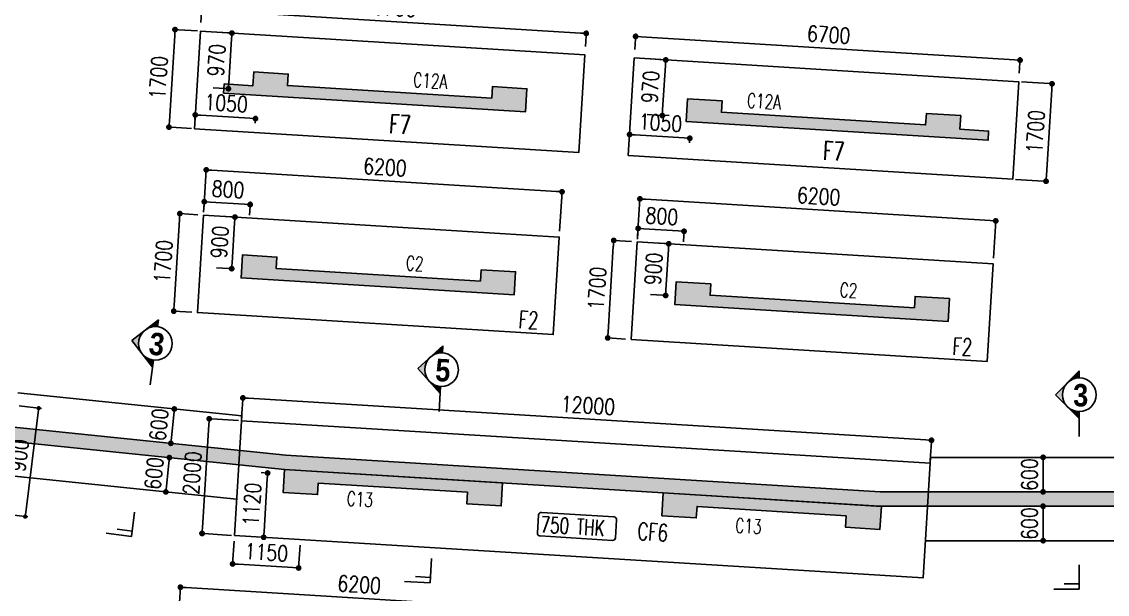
# Model space of a CAD drawing. Extents: x 473024 to 774629, y -1213442 to -1126596.
# Drawn here: x 492587 to 511467, y -1172315 to -1162354 of the extents above; entities that cross this region are included whole.
import ezdxf
from ezdxf.enums import TextEntityAlignment as Align

# ---------------------------------------------------------------- set-up
doc = ezdxf.new("R2010")
doc.units = 0
doc.header["$LTSCALE"] = 100
doc.header["$MEASUREMENT"] = 0
doc.header["$PDMODE"] = 2
doc.header["$PDSIZE"] = -10
doc.linetypes.add('CONTINU', pattern=[0])
doc.layers.get('0').update_dxf_attribs({"linetype": 'CONTINUOUS'})
doc.layers.get('Defpoints').update_dxf_attribs({"linetype": 'CONTINUOUS'})
for name, color, linetype in [('7', 7, 'CONTINUOUS'), ('A-WAL', 7, 'CONTINUOUS'), ('C-STRU-COL-HAT', 253, 'CONTINUOUS'), ('COLNO', 6, 'CONTINUOUS'), ('column', 10, 'CONTINUOUS'), ('DIM1', 7, 'CONTINUOUS'), ('Footing', 2, 'CONTINUOUS'), ('Footing Nos', 4, 'CONTINUOUS'), ('S-FOOTDIM', 9, 'CONTINUOUS'), ('sectecxt', 3, 'CONTINUOUS'), ('secton', 8, 'CONTINUOUS'), ('Text', 31, 'CONTINUOUS')]:
    doc.layers.add(name, color=color, linetype=linetype)
doc.styles.add('BOLD', font='bold.shx', dxfattribs={"width": 0.7})
doc.styles.add('ROMANS', font='romans.shx', dxfattribs={"width": 0.8})
doc.dimstyles.new('dim100', dxfattribs={"dimtxt": 275, "dimasz": 100, "dimexe": 50, "dimexo": 50, "dimgap": 100, "dimtad": 1, "dimdec": 0, "dimrnd": 5, "dimzin": 0, "dimdsep": 46, "dimtxsty": 'ROMANS', "dimblk": 'DOT', "dimcen": 0.09, "dimclrd": 9, "dimclre": 9, "dimclrt": 3, "dimadec": 0, "dimazin": 0, "dimtfac": 1, "dimtdec": 0, "dimtofl": 0, "dimtmove": 1, "dimatfit": 0, "dimldrblk": 'DOT', "dimfxl": 1, "dimtolj": 1, "dimtzin": 0, "dimarcsym": 0})

# ---------------------------------------------------------------- blocks, each defined once
blk = doc.blocks.new('_Dot')
at = {"color": 0, "linetype": 'ByBlock', "lineweight": -2}
blk.add_line((-0.5, 0), (-1, 0), dxfattribs=at)
at = {"color": 0, "linetype": 'ByBlock', "const_width": 0.5}
blk.add_lwpolyline([(-0.25, 0, 1), (0.25, 0, 1)], format="xyb", close=True, dxfattribs=at)
blk = doc.blocks.new('*D86')
at = {"layer": 'Defpoints', "color": 0, "transparency": 16777216}
for p in [(495348, -1172191), (495309, -1172825), (501498, -1173206)]:
    blk.add_point(p, dxfattribs=at)
at = {"layer": 'S-FOOTDIM', "color": 9, "lineweight": -2, "transparency": 16777216}
for p, q in [((495315, -1172725), (495348, -1172191)), ((501437, -1172565), (495448, -1172197)), ((501504, -1173106), (501537, -1172572))]:
    blk.add_line(p, q, dxfattribs=at)
at = {"layer": 'S-FOOTDIM', "color": 9, "lineweight": -2, "transparency": 16777216, "xscale": 99.99999999999999, "yscale": 99.99999999999999, "zscale": 99.99999999999999}
for p, rotation in [((495348, -1172191), 176.4771426919454), ((501537, -1172572), 356.4771426919454)]:
    blk.add_blockref('_Dot', p, dxfattribs=dict(at, rotation=rotation))
at = {"layer": 'S-FOOTDIM', "color": 3, "transparency": 16777216, "insert": (498457, -1172144), "char_height": 275, "attachment_point": 5, "rotation": 356.4771, "style": 'ROMANS'}
blk.add_mtext('\\A1;6200', dxfattribs=at)
blk = doc.blocks.new('*D93')
at = {"layer": 'Defpoints', "color": 0, "transparency": 16777216}
for p in [(495848, -1169261), (496408, -1169295), (496285, -1171292)]:
    blk.add_point(p, dxfattribs=at)
at = {"layer": 'S-FOOTDIM', "color": 9, "lineweight": -2, "transparency": 16777216}
for p, q in [((495731, -1171157), (495842, -1169361)), ((496358, -1169292), (495798, -1169258)), ((496235, -1171289), (495675, -1171254))]:
    blk.add_line(p, q, dxfattribs=at)
at = {"layer": 'S-FOOTDIM', "color": 9, "lineweight": -2, "transparency": 16777216, "xscale": 100, "yscale": 100, "zscale": 100}
for p, rotation in [((495848, -1169261), 86.4787900633991), ((495725, -1171257), 266.4787900633991)]:
    blk.add_blockref('_Dot', p, dxfattribs=dict(at, rotation=rotation))
at = {"layer": 'S-FOOTDIM', "color": 3, "transparency": 16777216, "insert": (495552, -1170202), "char_height": 275, "attachment_point": 5, "rotation": 86.4788, "style": 'ROMANS'}
blk.add_mtext('\\A1;2000', dxfattribs=at)
blk = doc.blocks.new('*D94')
at = {"layer": 'Defpoints', "color": 0, "transparency": 16777216}
for p in [(496433, -1168898), (496408, -1169295), (508385, -1170033)]:
    blk.add_point(p, dxfattribs=at)
at = {"layer": 'S-FOOTDIM', "color": 9, "lineweight": -2, "transparency": 16777216}
for p, q in [((496411, -1169246), (496436, -1168848)), ((508310, -1169629), (496532, -1168904)), ((508389, -1169983), (508413, -1169585))]:
    blk.add_line(p, q, dxfattribs=at)
at = {"layer": 'S-FOOTDIM', "color": 9, "lineweight": -2, "transparency": 16777216, "xscale": 100, "yscale": 100, "zscale": 100}
for p, rotation in [((496433, -1168898), 176.47878992648), ((508410, -1169635), 356.47878992648)]:
    blk.add_blockref('_Dot', p, dxfattribs=dict(at, rotation=rotation))
at = {"layer": 'S-FOOTDIM', "color": 3, "transparency": 16777216, "insert": (502436, -1169029), "char_height": 275, "attachment_point": 5, "rotation": 356.4788, "style": 'ROMANS'}
blk.add_mtext('\\A1;12000', dxfattribs=at)
blk = doc.blocks.new('A$C0C5E7853')
at = {"layer": 'secton', "linetype": 'CONTINU', "ltscale": 240}
for points in [[(281, 842, -0.198912), (562, 959), (562, 1123)], [(281, 842), (0, 562), (281, 281, -0.198912), (165, 562, -0.198912)], [(562, 165, -0.198912), (281, 281), (562, 0)]]:
    blk.add_hatch(color=8, dxfattribs=at).paths.add_polyline_path(points)
at = {"layer": 'secton', "color": 2}
blk.add_line((562, 959, 0), (562, 1549, 0), dxfattribs=at)
at = {"layer": 'secton', "color": 2, "linetype": 'Continuous'}
for p, q in [((562, 1123, 0), (0, 562, 0)), ((562, 0, 0), (0, 562, 0)), ((562, 165, 0), (562, 0, 0))]:
    blk.add_line(p, q, dxfattribs=at)
at = {"layer": 'secton', "color": 2}
blk.add_circle((562, 562, 0), 397, dxfattribs=at)
blk = doc.blocks.new('*D378')
at = {"layer": 'Defpoints', "color": 0, "linetype": 'ByBlock', "transparency": 16777216}
for p in [(496285, -1171292), (497433, -1171362), (496255, -1171787)]:
    blk.add_point(p, dxfattribs=at)
at = {"layer": 'S-FOOTDIM', "color": 9, "lineweight": -2, "transparency": 16777216}
for p, q in [((496279, -1171392), (496255, -1171787)), ((497427, -1171462), (497403, -1171857)), ((497303, -1171851), (496355, -1171793))]:
    blk.add_line(p, q, dxfattribs=at)
at = {"layer": 'S-FOOTDIM', "color": 9, "linetype": 'ByBlock', "lineweight": -2, "transparency": 16777216, "xscale": 100, "yscale": 100, "zscale": 100}
for p, rotation in [((496255, -1171787), 176.4787899264757), ((497403, -1171857), 356.4787899264758)]:
    blk.add_blockref('_Dot', p, dxfattribs=dict(at, rotation=rotation))
at = {"layer": 'S-FOOTDIM', "color": 3, "linetype": 'ByBlock', "transparency": 16777216, "insert": (496843, -1171585), "char_height": 275, "attachment_point": 5, "rotation": 356.4788, "style": 'ROMANS'}
blk.add_mtext('\\A1;1150', dxfattribs=at)
blk = doc.blocks.new('DOT')
at = {"layer": '7', "color": 0, "linetype": 'ByBlock'}
blk.add_line((-0.5, 0), (-1, 0), dxfattribs=at)
at = {"layer": '7', "color": 0, "linetype": 'ByBlock', "const_width": 0.5}
blk.add_lwpolyline([(-0.25, 0, 1), (0.25, 0, 1)], format="xyb", close=True, dxfattribs=at)
blk = doc.blocks.new('*D379')
at = {"layer": 'Defpoints', "color": 0, "linetype": 'ByBlock', "transparency": 16777216}
for p in [(496652, -1170192), (496864, -1170205), (496583, -1171310)]:
    blk.add_point(p, dxfattribs=at)
at = {"layer": 'S-FOOTDIM', "color": 9, "lineweight": -2, "transparency": 16777216}
for p, q in [((496751, -1170198), (496864, -1170205)), ((496801, -1171223), (496858, -1170305)), ((496683, -1171316), (496795, -1171323))]:
    blk.add_line(p, q, dxfattribs=at)
at = {"layer": 'S-FOOTDIM', "color": 9, "linetype": 'ByBlock', "lineweight": -2, "transparency": 16777216, "xscale": 100, "yscale": 100, "zscale": 100}
for p, rotation in [((496864, -1170205), 86.4787900633977), ((496795, -1171323), 266.4787900633977)]:
    blk.add_blockref('_Dot', p, dxfattribs=dict(at, rotation=rotation))
at = {"layer": 'S-FOOTDIM', "color": 3, "linetype": 'ByBlock', "transparency": 16777216, "insert": (496592, -1170749), "char_height": 275, "attachment_point": 5, "rotation": 86.4788, "style": 'ROMANS'}
blk.add_mtext('\\A1;1120', dxfattribs=at)
blk = doc.blocks.new('*D380')
at = {"layer": 'Defpoints', "color": 0, "linetype": 'ByBlock', "transparency": 16777216}
for p in [(495762, -1165485), (495748, -1165718), (496546, -1165767)]:
    blk.add_point(p, dxfattribs=at)
at = {"layer": 'S-FOOTDIM', "color": 9, "lineweight": -2, "transparency": 16777216}
for p, q in [((495751, -1165668), (495765, -1165435)), ((496461, -1165528), (495862, -1165491)), ((496549, -1165717), (496564, -1165484))]:
    blk.add_line(p, q, dxfattribs=at)
at = {"layer": 'S-FOOTDIM', "color": 9, "linetype": 'ByBlock', "lineweight": -2, "transparency": 16777216, "xscale": 100, "yscale": 100, "zscale": 100}
for p, rotation in [((495762, -1165485), 176.4679859036658), ((496560, -1165534), 356.4679859036659)]:
    blk.add_blockref('_Dot', p, dxfattribs=dict(at, rotation=rotation))
at = {"layer": 'S-FOOTDIM', "color": 3, "linetype": 'ByBlock', "transparency": 16777216, "insert": (496176, -1165272), "char_height": 275, "attachment_point": 5, "rotation": 356.468, "style": 'ROMANS'}
blk.add_mtext('\\A1;800', dxfattribs=at)
blk = doc.blocks.new('*D381')
at = {"layer": 'Defpoints', "color": 0, "linetype": 'ByBlock', "transparency": 16777216}
for p in [(495981, -1165732), (495925, -1166630), (496239, -1166650)]:
    blk.add_point(p, dxfattribs=at)
at = {"layer": 'S-FOOTDIM', "color": 9, "lineweight": -2, "transparency": 16777216}
for p, q in [((496031, -1165735), (496345, -1165755)), ((496289, -1165851), (496246, -1166550)), ((495975, -1166634), (496289, -1166653))]:
    blk.add_line(p, q, dxfattribs=at)
at = {"layer": 'S-FOOTDIM', "color": 9, "linetype": 'ByBlock', "lineweight": -2, "transparency": 16777216, "xscale": 100, "yscale": 100, "zscale": 100}
for p, rotation in [((496295, -1165752), 86.46798590366285), ((496239, -1166650), 266.4679859036628)]:
    blk.add_blockref('_Dot', p, dxfattribs=dict(at, rotation=rotation))
at = {"layer": 'S-FOOTDIM', "color": 3, "linetype": 'ByBlock', "transparency": 16777216, "insert": (496030, -1166186), "char_height": 275, "attachment_point": 5, "rotation": 86.468, "style": 'ROMANS'}
blk.add_mtext('\\A1;900', dxfattribs=at)
blk = doc.blocks.new('*D382')
at = {"layer": 'Defpoints', "color": 0, "linetype": 'ByBlock', "transparency": 16777216}
for p in [(503308, -1165950), (503293, -1166184), (504092, -1166233)]:
    blk.add_point(p, dxfattribs=at)
at = {"layer": 'S-FOOTDIM', "color": 9, "lineweight": -2, "transparency": 16777216}
for p, q in [((503296, -1166134), (503311, -1165900)), ((504006, -1165993), (503407, -1165956)), ((504095, -1166183), (504109, -1165950))]:
    blk.add_line(p, q, dxfattribs=at)
at = {"layer": 'S-FOOTDIM', "color": 9, "linetype": 'ByBlock', "lineweight": -2, "transparency": 16777216, "xscale": 100, "yscale": 100, "zscale": 100}
for p, rotation in [((503308, -1165950), 176.4679859036658), ((504106, -1166000), 356.4679859036659)]:
    blk.add_blockref('_Dot', p, dxfattribs=dict(at, rotation=rotation))
at = {"layer": 'S-FOOTDIM', "color": 3, "linetype": 'ByBlock', "transparency": 16777216, "insert": (503721, -1165738), "char_height": 275, "attachment_point": 5, "rotation": 356.468, "style": 'ROMANS'}
blk.add_mtext('\\A1;800', dxfattribs=at)
blk = doc.blocks.new('*D383')
at = {"layer": 'Defpoints', "color": 0, "linetype": 'ByBlock', "transparency": 16777216}
for p in [(503526, -1166198), (503471, -1167096), (503785, -1167116)]:
    blk.add_point(p, dxfattribs=at)
at = {"layer": 'S-FOOTDIM', "color": 9, "lineweight": -2, "transparency": 16777216}
for p, q in [((503576, -1166201), (503890, -1166220)), ((503834, -1166317), (503791, -1167016)), ((503521, -1167099), (503835, -1167119))]:
    blk.add_line(p, q, dxfattribs=at)
at = {"layer": 'S-FOOTDIM', "color": 9, "linetype": 'ByBlock', "lineweight": -2, "transparency": 16777216, "xscale": 100, "yscale": 100, "zscale": 100}
for p, rotation in [((503840, -1166217), 86.46798590366285), ((503785, -1167116), 266.4679859036628)]:
    blk.add_blockref('_Dot', p, dxfattribs=dict(at, rotation=rotation))
at = {"layer": 'S-FOOTDIM', "color": 3, "linetype": 'ByBlock', "transparency": 16777216, "insert": (503576, -1166652), "char_height": 275, "attachment_point": 5, "rotation": 86.468, "style": 'ROMANS'}
blk.add_mtext('\\A1;900', dxfattribs=at)
blk = doc.blocks.new('*D384')
at = {"layer": 'Defpoints', "color": 0, "transparency": 16777216}
for p in [(495928, -1162533), (495868, -1163501, 0), (496182, -1163520)]:
    blk.add_point(p, dxfattribs=at)
at = {"layer": 'S-FOOTDIM', "color": 9, "lineweight": -2, "transparency": 16777216}
for p, q in [((495978, -1162536), (496292, -1162555)), ((496236, -1162652), (496188, -1163421)), ((495918, -1163504), (496232, -1163523))]:
    blk.add_line(p, q, dxfattribs=at)
at = {"layer": 'S-FOOTDIM', "color": 9, "lineweight": -2, "transparency": 16777216, "xscale": 100, "yscale": 100, "zscale": 100}
for p, rotation in [((496242, -1162552), 86.467983320334), ((496182, -1163520), 266.467983320334)]:
    blk.add_blockref('_Dot', p, dxfattribs=dict(at, rotation=rotation))
at = {"layer": 'S-FOOTDIM', "color": 3, "transparency": 16777216, "insert": (495975, -1163022), "char_height": 275, "attachment_point": 5, "rotation": 86.468, "style": 'ROMANS'}
blk.add_mtext('\\A1;970', dxfattribs=at)
blk = doc.blocks.new('*D385')
at = {"layer": 'Defpoints', "color": 0, "transparency": 16777216}
for p in [(495597, -1164104, 0), (495605, -1163975), (496645, -1164169, 0)]:
    blk.add_point(p, dxfattribs=at)
at = {"layer": 'S-FOOTDIM', "color": 9, "lineweight": -2, "transparency": 16777216}
for p, q in [((495600, -1164054), (495608, -1163925)), ((496553, -1164033), (495704, -1163981)), ((496648, -1164119), (496656, -1163989))]:
    blk.add_line(p, q, dxfattribs=at)
at = {"layer": 'S-FOOTDIM', "color": 9, "lineweight": -2, "transparency": 16777216, "xscale": 100, "yscale": 100, "zscale": 100}
for p, rotation in [((495605, -1163975), 176.4714921218013), ((496653, -1164039), 356.4714921218013)]:
    blk.add_blockref('_Dot', p, dxfattribs=dict(at, rotation=rotation))
at = {"layer": 'S-FOOTDIM', "color": 3, "transparency": 16777216, "insert": (496143, -1163770), "char_height": 275, "attachment_point": 5, "rotation": 356.4715, "style": 'ROMANS'}
blk.add_mtext('\\A1;1050', dxfattribs=at)
blk = doc.blocks.new('*D386')
at = {"layer": 'Defpoints', "color": 0, "transparency": 16777216}
for p in [(503473, -1162999), (503414, -1163967, 0), (503728, -1163986)]:
    blk.add_point(p, dxfattribs=at)
at = {"layer": 'S-FOOTDIM', "color": 9, "lineweight": -2, "transparency": 16777216}
for p, q in [((503523, -1163002), (503837, -1163021)), ((503781, -1163118), (503734, -1163886)), ((503464, -1163970), (503778, -1163989))]:
    blk.add_line(p, q, dxfattribs=at)
at = {"layer": 'S-FOOTDIM', "color": 9, "lineweight": -2, "transparency": 16777216, "xscale": 100, "yscale": 100, "zscale": 100}
for p, rotation in [((503788, -1163018), 86.46798590348335), ((503728, -1163986), 266.4679859034833)]:
    blk.add_blockref('_Dot', p, dxfattribs=dict(at, rotation=rotation))
at = {"layer": 'S-FOOTDIM', "color": 3, "transparency": 16777216, "insert": (503521, -1163487), "char_height": 275, "attachment_point": 5, "rotation": 86.468, "style": 'ROMANS'}
blk.add_mtext('\\A1;970', dxfattribs=at)
blk = doc.blocks.new('*D387')
at = {"layer": 'Defpoints', "color": 0, "transparency": 16777216}
for p in [(503158, -1164316), (503150, -1164445, 0), (504198, -1164510, 0)]:
    blk.add_point(p, dxfattribs=at)
at = {"layer": 'S-FOOTDIM', "color": 9, "lineweight": -2, "transparency": 16777216}
for p, q in [((503153, -1164395), (503161, -1164266)), ((504106, -1164374), (503258, -1164322)), ((504201, -1164460), (504209, -1164331))]:
    blk.add_line(p, q, dxfattribs=at)
at = {"layer": 'S-FOOTDIM', "color": 9, "lineweight": -2, "transparency": 16777216, "xscale": 100, "yscale": 100, "zscale": 100}
for p, rotation in [((503158, -1164316), 176.4714921218013), ((504206, -1164381), 356.4714921218013)]:
    blk.add_blockref('_Dot', p, dxfattribs=dict(at, rotation=rotation))
at = {"layer": 'S-FOOTDIM', "color": 3, "transparency": 16777216, "insert": (503697, -1164111), "char_height": 275, "attachment_point": 5, "rotation": 356.4715, "style": 'ROMANS'}
blk.add_mtext('\\A1;1050', dxfattribs=at)
blk = doc.blocks.new('*D529')
at = {"layer": 'Defpoints', "color": 0, "linetype": 'ByBlock', "transparency": 16777216}
for p in [(495013, -1169922), (494951, -1170519), (495093, -1170534)]:
    blk.add_point(p, dxfattribs=at)
at = {"layer": 'S-FOOTDIM', "color": 9, "lineweight": -2, "transparency": 16777216}
for p, q in [((495112, -1169932), (495155, -1169937)), ((495145, -1170036), (495104, -1170434)), ((495051, -1170529), (495093, -1170534))]:
    blk.add_line(p, q, dxfattribs=at)
at = {"layer": 'S-FOOTDIM', "color": 9, "linetype": 'ByBlock', "lineweight": -2, "transparency": 16777216, "xscale": 100, "yscale": 100, "zscale": 100}
for p, rotation in [((495155, -1169937), 84.12139799526271), ((495093, -1170534), 264.1213979952627)]:
    blk.add_blockref('_Dot', p, dxfattribs=dict(at, rotation=rotation))
at = {"layer": 'S-FOOTDIM', "color": 3, "linetype": 'ByBlock', "transparency": 16777216, "insert": (494888, -1170211), "char_height": 275, "attachment_point": 5, "rotation": 84.1214, "style": 'ROMANS'}
blk.add_mtext('\\A1;600', dxfattribs=at)
blk = doc.blocks.new('*D530')
at = {"layer": 'Defpoints', "color": 0, "linetype": 'ByBlock', "transparency": 16777216}
for p in [(495104, -1169077), (495241, -1169091), (495042, -1169674)]:
    blk.add_point(p, dxfattribs=at)
at = {"layer": 'S-FOOTDIM', "color": 9, "lineweight": -2, "transparency": 16777216}
for p, q in [((495190, -1169589), (495231, -1169191)), ((495203, -1169087), (495241, -1169091)), ((495142, -1169684), (495180, -1169688))]:
    blk.add_line(p, q, dxfattribs=at)
at = {"layer": 'S-FOOTDIM', "color": 9, "linetype": 'ByBlock', "lineweight": -2, "transparency": 16777216, "xscale": 100, "yscale": 100, "zscale": 100}
for p, rotation in [((495241, -1169091), 84.12139799526174), ((495180, -1169688), 264.1213979952618)]:
    blk.add_blockref('_Dot', p, dxfattribs=dict(at, rotation=rotation))
at = {"layer": 'S-FOOTDIM', "color": 3, "linetype": 'ByBlock', "transparency": 16777216, "insert": (494974, -1169365), "char_height": 275, "attachment_point": 5, "rotation": 84.1214, "style": 'ROMANS'}
blk.add_mtext('\\A1;600', dxfattribs=at)
blk = doc.blocks.new('*D537')
at = {"layer": 'Defpoints', "color": 0, "linetype": 'ByBlock', "transparency": 16777216}
for p in [(510180, -1169932), (510351, -1169932), (510180, -1170532)]:
    blk.add_point(p, dxfattribs=at)
at = {"layer": 'S-FOOTDIM', "color": 9, "lineweight": -2, "transparency": 16777216}
for p, q in [((510280, -1169932), (510351, -1169932)), ((510351, -1170432), (510351, -1170032)), ((510280, -1170532), (510351, -1170532))]:
    blk.add_line(p, q, dxfattribs=at)
at = {"layer": 'S-FOOTDIM', "color": 9, "linetype": 'ByBlock', "lineweight": -2, "transparency": 16777216, "xscale": 100, "yscale": 100, "zscale": 100}
for p, rotation in [((510351, -1169932), 90), ((510351, -1170532), 270)]:
    blk.add_blockref('_Dot', p, dxfattribs=dict(at, rotation=rotation))
at = {"layer": 'S-FOOTDIM', "color": 3, "linetype": 'ByBlock', "transparency": 16777216, "insert": (510114, -1170232), "char_height": 275, "attachment_point": 5, "rotation": 90, "style": 'ROMANS'}
blk.add_mtext('\\A1;600', dxfattribs=at)
blk = doc.blocks.new('*D538')
at = {"layer": 'Defpoints', "color": 0, "linetype": 'ByBlock', "transparency": 16777216}
for p in [(510180, -1170782), (510180, -1171382), (510351, -1171382)]:
    blk.add_point(p, dxfattribs=at)
at = {"layer": 'S-FOOTDIM', "color": 9, "lineweight": -2, "transparency": 16777216}
for p, q in [((510280, -1170782), (510351, -1170782)), ((510351, -1170882), (510351, -1171282)), ((510280, -1171382), (510351, -1171382))]:
    blk.add_line(p, q, dxfattribs=at)
at = {"layer": 'S-FOOTDIM', "color": 9, "linetype": 'ByBlock', "lineweight": -2, "transparency": 16777216, "xscale": 100, "yscale": 100, "zscale": 100}
for p, rotation in [((510351, -1170782), 90), ((510351, -1171382), 270)]:
    blk.add_blockref('_Dot', p, dxfattribs=dict(at, rotation=rotation))
at = {"layer": 'S-FOOTDIM', "color": 3, "linetype": 'ByBlock', "transparency": 16777216, "insert": (510114, -1171084), "char_height": 275, "attachment_point": 5, "rotation": 90, "style": 'ROMANS'}
blk.add_mtext('\\A1;600', dxfattribs=at)
blk = doc.blocks.new('*D574')
at = {"layer": 'Defpoints', "color": 0, "transparency": 16777216}
for p in [(495337, -1165692), (495748, -1165718), (495643, -1167415)]:
    blk.add_point(p, dxfattribs=at)
at = {"layer": 'S-FOOTDIM', "color": 9, "lineweight": -2, "transparency": 16777216}
for p, q in [((495238, -1167289), (495331, -1165792)), ((495648, -1165712), (495337, -1165692)), ((495543, -1167408), (495232, -1167389))]:
    blk.add_line(p, q, dxfattribs=at)
at = {"layer": 'S-FOOTDIM', "color": 9, "lineweight": -2, "transparency": 16777216, "xscale": 100, "yscale": 100, "zscale": 100}
for p, rotation in [((495337, -1165692), 86.4679859074458), ((495232, -1167389), 266.4679859074458)]:
    blk.add_blockref('_Dot', p, dxfattribs=dict(at, rotation=rotation))
at = {"layer": 'S-FOOTDIM', "color": 3, "transparency": 16777216, "insert": (495048, -1166526), "char_height": 275, "attachment_point": 5, "rotation": 86.468, "style": 'ROMANS'}
blk.add_mtext('\\A1;1700', dxfattribs=at)
blk = doc.blocks.new('*D575')
at = {"layer": 'Defpoints', "color": 0, "transparency": 16777216}
for p in [(502883, -1166158), (503293, -1166184), (503188, -1167880)]:
    blk.add_point(p, dxfattribs=at)
at = {"layer": 'S-FOOTDIM', "color": 9, "lineweight": -2, "transparency": 16777216}
for p, q in [((503193, -1166177), (502883, -1166158)), ((502784, -1167755), (502876, -1166258)), ((503089, -1167874), (502778, -1167855))]:
    blk.add_line(p, q, dxfattribs=at)
at = {"layer": 'S-FOOTDIM', "color": 9, "lineweight": -2, "transparency": 16777216, "xscale": 100, "yscale": 100, "zscale": 100}
for p, rotation in [((502883, -1166158), 86.4679859074458), ((502778, -1167855), 266.4679859074458)]:
    blk.add_blockref('_Dot', p, dxfattribs=dict(at, rotation=rotation))
at = {"layer": 'S-FOOTDIM', "color": 3, "transparency": 16777216, "insert": (502593, -1166992), "char_height": 275, "attachment_point": 5, "rotation": 86.468, "style": 'ROMANS'}
blk.add_mtext('\\A1;1700', dxfattribs=at)
blk = doc.blocks.new('*D576')
at = {"layer": 'Defpoints', "color": 0, "transparency": 16777216}
for p in [(495254, -1162491), (495695, -1162519), (495590, -1164215)]:
    blk.add_point(p, dxfattribs=at)
at = {"layer": 'S-FOOTDIM', "color": 9, "lineweight": -2, "transparency": 16777216}
for p, q in [((495155, -1164088), (495248, -1162591)), ((495645, -1162515), (495204, -1162488)), ((495540, -1164212), (495099, -1164185))]:
    blk.add_line(p, q, dxfattribs=at)
at = {"layer": 'S-FOOTDIM', "color": 9, "lineweight": -2, "transparency": 16777216, "xscale": 100, "yscale": 100, "zscale": 100}
for p, rotation in [((495254, -1162491), 86.4680109601514), ((495149, -1164188), 266.4680109601514)]:
    blk.add_blockref('_Dot', p, dxfattribs=dict(at, rotation=rotation))
at = {"layer": 'S-FOOTDIM', "color": 3, "transparency": 16777216, "insert": (494965, -1163325), "char_height": 275, "attachment_point": 5, "rotation": 86.468, "style": 'ROMANS'}
blk.add_mtext('\\A1;1700', dxfattribs=at)
blk = doc.blocks.new('*D577')
at = {"layer": 'Defpoints', "color": 0, "transparency": 16777216}
for p in [(495718, -1162145), (495701, -1162419), (502388, -1162831)]:
    blk.add_point(p, dxfattribs=at)
at = {"layer": 'S-FOOTDIM', "color": 9, "lineweight": -2, "transparency": 16777216}
for p, q in [((495704, -1162369), (495721, -1162095)), ((502305, -1162551), (495817, -1162151)), ((502391, -1162782), (502408, -1162507))]:
    blk.add_line(p, q, dxfattribs=at)
at = {"layer": 'S-FOOTDIM', "color": 9, "lineweight": -2, "transparency": 16777216, "xscale": 99.99999999999999, "yscale": 99.99999999999999, "zscale": 99.99999999999999}
for p, rotation in [((495718, -1162145), 176.4680109629827), ((502405, -1162557), 356.4680109629827)]:
    blk.add_blockref('_Dot', p, dxfattribs=dict(at, rotation=rotation))
at = {"layer": 'S-FOOTDIM', "color": 3, "transparency": 16777216, "insert": (499076, -1162114), "char_height": 275, "attachment_point": 5, "rotation": 356.468, "style": 'ROMANS'}
blk.add_mtext('\\A1;6700', dxfattribs=at)
blk = doc.blocks.new('*D578')
at = {"layer": 'Defpoints', "color": 0, "transparency": 16777216}
for p in [(509927, -1163397), (510506, -1163433), (509823, -1165094)]:
    blk.add_point(p, dxfattribs=at)
at = {"layer": 'S-FOOTDIM', "color": 9, "lineweight": -2, "transparency": 16777216}
for p, q in [((509977, -1163400), (510556, -1163436)), ((510408, -1165030), (510500, -1163533)), ((509873, -1165097), (510452, -1165133))]:
    blk.add_line(p, q, dxfattribs=at)
at = {"layer": 'S-FOOTDIM', "color": 9, "lineweight": -2, "transparency": 16777216, "xscale": 100, "yscale": 100, "zscale": 100}
for p, rotation in [((510506, -1163433), 86.47213339397513), ((510402, -1165129), 266.4721333939751)]:
    blk.add_blockref('_Dot', p, dxfattribs=dict(at, rotation=rotation))
at = {"layer": 'S-FOOTDIM', "color": 3, "transparency": 16777216, "insert": (510217, -1164266), "char_height": 275, "attachment_point": 5, "rotation": 86.4721, "style": 'ROMANS'}
blk.add_mtext('\\A1;1700', dxfattribs=at)
blk = doc.blocks.new('*D579')
at = {"layer": 'Defpoints', "color": 0, "transparency": 16777216}
for p in [(503246, -1162884), (509951, -1163023), (509934, -1163297)]:
    blk.add_point(p, dxfattribs=at)
at = {"layer": 'S-FOOTDIM', "color": 9, "lineweight": -2, "transparency": 16777216}
for p, q in [((503249, -1162835), (503266, -1162560)), ((503363, -1162616), (509851, -1163017)), ((509937, -1163247), (509954, -1162973))]:
    blk.add_line(p, q, dxfattribs=at)
at = {"layer": 'S-FOOTDIM', "color": 9, "lineweight": -2, "transparency": 16777216, "xscale": 100, "yscale": 100, "zscale": 100}
for p, rotation in [((503263, -1162610), 176.4680648817819), ((509951, -1163023), 356.4680648817819)]:
    blk.add_blockref('_Dot', p, dxfattribs=dict(at, rotation=rotation))
at = {"layer": 'S-FOOTDIM', "color": 3, "transparency": 16777216, "insert": (506622, -1162580), "char_height": 275, "attachment_point": 5, "rotation": 356.4681, "style": 'ROMANS'}
blk.add_mtext('\\A1;6700', dxfattribs=at)
blk = doc.blocks.new('*D584')
at = {"layer": 'Defpoints', "color": 0, "transparency": 16777216}
for p in [(495796, -1164931), (495748, -1165718), (501936, -1166100)]:
    blk.add_point(p, dxfattribs=at)
at = {"layer": 'S-FOOTDIM', "color": 9, "lineweight": -2, "transparency": 16777216}
for p, q in [((495754, -1165618), (495796, -1164931)), ((501885, -1165306), (495896, -1164937)), ((501942, -1166000), (501984, -1165312))]:
    blk.add_line(p, q, dxfattribs=at)
at = {"layer": 'S-FOOTDIM', "color": 9, "lineweight": -2, "transparency": 16777216, "xscale": 99.99999999999999, "yscale": 99.99999999999999, "zscale": 99.99999999999999}
for p, rotation in [((495796, -1164931), 176.4679161420892), ((501984, -1165312), 356.4679161420892)]:
    blk.add_blockref('_Dot', p, dxfattribs=dict(at, rotation=rotation))
at = {"layer": 'S-FOOTDIM', "color": 3, "transparency": 16777216, "insert": (498905, -1164884), "char_height": 275, "attachment_point": 5, "rotation": 356.4679, "style": 'ROMANS'}
blk.add_mtext('\\A1;6200', dxfattribs=at)
blk = doc.blocks.new('*D585')
at = {"layer": 'Defpoints', "color": 0, "transparency": 16777216}
for p in [(503339, -1165436), (503293, -1166184), (509481, -1166566)]:
    blk.add_point(p, dxfattribs=at)
at = {"layer": 'S-FOOTDIM', "color": 9, "lineweight": -2, "transparency": 16777216}
for p, q in [((503299, -1166084), (503339, -1165436)), ((509428, -1165811), (503439, -1165442)), ((509488, -1166466), (509528, -1165818))]:
    blk.add_line(p, q, dxfattribs=at)
at = {"layer": 'S-FOOTDIM', "color": 9, "lineweight": -2, "transparency": 16777216, "xscale": 100, "yscale": 100, "zscale": 100}
for p, rotation in [((503339, -1165436), 176.4679161687189), ((509528, -1165818), 356.4679161687189)]:
    blk.add_blockref('_Dot', p, dxfattribs=dict(at, rotation=rotation))
at = {"layer": 'S-FOOTDIM', "color": 3, "transparency": 16777216, "insert": (506448, -1165390), "char_height": 275, "attachment_point": 5, "rotation": 356.4679, "style": 'ROMANS'}
blk.add_mtext('\\A1;6200', dxfattribs=at)
blk = doc.blocks.new('*D603')
at = {"layer": 'Defpoints', "color": 0, "transparency": 16777216}
for p in [(492495, -1169030), (492881, -1169077), (492261, -1170915)]:
    blk.add_point(p, dxfattribs=at)
at = {"layer": 'S-FOOTDIM', "color": 9, "lineweight": -2, "transparency": 16777216}
for p, q in [((492545, -1169036), (492930, -1169084)), ((492656, -1170889), (492871, -1169152)), ((492311, -1170921), (492696, -1170969))]:
    blk.add_line(p, q, dxfattribs=at)
at = {"layer": 'S-FOOTDIM', "color": 9, "lineweight": -2, "transparency": 16777216, "xscale": 75, "yscale": 75, "zscale": 75}
for p, rotation in [((492881, -1169077), 82.93190597498261), ((492647, -1170963), 262.9319059749826)]:
    blk.add_blockref('_Dot', p, dxfattribs=dict(at, rotation=rotation))
at = {"layer": 'S-FOOTDIM', "color": 3, "transparency": 16777216, "insert": (492528, -1169991), "char_height": 275, "attachment_point": 5, "rotation": 82.9319, "style": 'ROMANS'}
blk.add_mtext('\\A1;1900', dxfattribs=at)

msp = doc.modelspace()

# ---------------------------------------------------------------- hatches: boundary and pattern name
at = {"layer": 'C-STRU-COL-HAT'}
h = msp.add_hatch(color=256, dxfattribs=at)
h.dxf.hatch_style = 1
h.paths.add_polyline_path([(496098.8, -1163595.4), (496108.6, -1163435.8), (496607.9, -1163466.6), (496622.6, -1163227.2), (497221.5, -1163264.1), (497209.2, -1163463.7), (500762.4, -1163682.9), (500774.7, -1163483.3), (501373.6, -1163520.3), (501349, -1163919.5)])
h = msp.add_hatch(color=256, dxfattribs=at)
h.dxf.hatch_style = 1
h.paths.add_polyline_path([(509393.8, -1164415.9), (509403.7, -1164256.2), (508904.5, -1164225.4), (508919.2, -1163986), (508320.4, -1163949), (508308.1, -1164148.7), (504754.8, -1163929.3), (504767.1, -1163729.7), (504168.3, -1163692.8), (504143.6, -1164092)])
h = msp.add_hatch(color=256, dxfattribs=at)
h.dxf.hatch_style = 1
h.paths.add_polyline_path([(500565.9, -1166866.9), (497012.7, -1166647.5), (497025, -1166447.9), (496426.1, -1166411), (496401.5, -1166810.2), (501152.4, -1167103.4), (501152.4, -1167103.4), (501152.4, -1167103.4), (501177.1, -1166704.2), (500578.2, -1166667.2)])
h = msp.add_hatch(color=256, dxfattribs=at)
h.dxf.hatch_style = 1
h.paths.add_polyline_path([(508111.5, -1167332.6), (504558.3, -1167113.3), (504570.6, -1166913.7), (503971.8, -1166876.7), (503947.1, -1167275.9), (508698.1, -1167569.2), (508698.1, -1167569.2), (508698.1, -1167569.2), (508722.7, -1167170), (508123.9, -1167133)])
h = msp.add_hatch(color=256, dxfattribs=at)
h.dxf.hatch_style = 1
h.paths.add_polyline_path([(481171.4, -1168245.7), (481145.8, -1168494.4), (497157.5, -1170143.1), (507507.6, -1170782.2), (534409.4, -1170782.1), (544787.9, -1170141), (561418, -1168079.6), (561367.8, -1167833.9), (544764.8, -1169892), (534400.3, -1170532.2), (507515.3, -1170532.2), (497178.8, -1169893.9)])
h = msp.add_hatch(color=256, dxfattribs=at)
h.dxf.hatch_style = 1
h.paths.add_polyline_path([(500339.2, -1170539.5), (497744.1, -1170379.6), (497731.8, -1170579.2), (497132.9, -1170542.4), (497157.5, -1170143.1), (500950.3, -1170376.7), (500950.3, -1170376.7), (500950.3, -1170376.7), (500925.8, -1170776), (500326.9, -1170739.1)])
h = msp.add_hatch(color=256, dxfattribs=at)
h.dxf.hatch_style = 1
h.paths.add_polyline_path([(506926.6, -1170948.6), (504331.7, -1170786.7), (504319.2, -1170986.3), (503720.4, -1170949), (503745.3, -1170549.7), (507537.9, -1170786.3), (507537.9, -1170786.3), (507537.9, -1170786.3), (507513, -1171185.5), (506914.2, -1171148.2)])

# ---------------------------------------------------------------- linework, layer by layer
at = {"layer": 'A-WAL', "color": 6, "elevation": 0}
for points in [[(561383.8, -1167831.9), (558244.7, -1168221), (558170.3, -1168230.2), (544764.8, -1169892), (534400.3, -1170532.2), (507515.3, -1170532.2), (497178.8, -1169893.9), (481171.4, -1168245.7)], [(481145.8, -1168494.4), (497158.3, -1170143.1), (507507.6, -1170782.2), (534408, -1170782.2), (544787.9, -1170141), (558201, -1168478.3), (558275.5, -1168469.1), (561438.1, -1168077.1)]]:
    msp.add_lwpolyline(points, dxfattribs=at)
at = {"layer": 'column', "color": 1, "elevation": 0}
for points in [[(496098.8, -1163595.4), (501349, -1163919.5), (501349, -1163919.5), (501349, -1163919.5), (501373.6, -1163520.3), (500774.7, -1163483.3), (500762.4, -1163682.9), (497209.2, -1163463.7), (497221.5, -1163264.1), (496622.6, -1163227.2), (496607.9, -1163466.6), (496108.6, -1163435.8), (496098.8, -1163595.4), (496098.8, -1163595.4), (496098.8, -1163595.4)], [(509393.8, -1164415.9), (504143.6, -1164092), (504143.6, -1164092), (504143.6, -1164092), (504168.3, -1163692.8), (504767.1, -1163729.7), (504754.8, -1163929.3), (508308.1, -1164148.7), (508320.4, -1163949), (508919.2, -1163986), (508904.5, -1164225.4), (509403.7, -1164256.2), (509393.8, -1164415.9), (509393.8, -1164415.9), (509393.8, -1164415.9)], [(500565.9, -1166866.9), (497012.7, -1166647.5), (497025, -1166447.9), (496426.1, -1166411), (496401.5, -1166810.2), (501152.4, -1167103.4), (501152.4, -1167103.4), (501152.4, -1167103.4), (501177.1, -1166704.2), (500578.2, -1166667.2), (500565.9, -1166866.9)], [(508111.5, -1167332.6), (504558.3, -1167113.3), (504570.6, -1166913.7), (503971.8, -1166876.7), (503947.1, -1167275.9), (508698.1, -1167569.2), (508698.1, -1167569.2), (508698.1, -1167569.2), (508722.7, -1167170), (508123.9, -1167133), (508111.5, -1167332.6)], [(500339.2, -1170539.5), (497744.1, -1170379.6), (497731.8, -1170579.2), (497132.9, -1170542.4), (497157.5, -1170143.1), (500950.3, -1170376.7), (500950.3, -1170376.7), (500950.3, -1170376.7), (500925.8, -1170776), (500326.9, -1170739.1), (500339.2, -1170539.5)], [(500339.2, -1170539.4), (497744.1, -1170379.6), (497731.8, -1170579.2), (497132.9, -1170542.4), (497157.5, -1170143.1), (500950.3, -1170376.6), (500950.3, -1170376.6), (500950.3, -1170376.6), (500925.8, -1170775.9), (500326.9, -1170739), (500339.2, -1170539.4)], [(506926.6, -1170948.6), (504331.7, -1170786.7), (504319.2, -1170986.3), (503720.4, -1170949), (503745.3, -1170549.7), (507537.9, -1170786.3), (507537.9, -1170786.3), (507537.9, -1170786.3), (507513, -1171185.5), (506914.2, -1171148.2), (506926.6, -1170948.6)]]:
    msp.add_lwpolyline(points, dxfattribs=at)
at = {"layer": 'Footing'}
for p, q in [((496413.3, -1169211.9, 0), (492522, -1168811.2, 0)), ((496413.3, -1169211.9, 0), (496408.1, -1169295.5, 0)), ((508391.7, -1169932.2, 0), (508385.5, -1170032.5, 0)), ((512443.5, -1169932.2, 0), (508391.7, -1169932.2, 0)), ((492343.5, -1170250.5, 0), (496324.2, -1170660.4, 0)), ((508302.4, -1171382.2, 0), (512442.8, -1171382.2, 0))]:
    msp.add_line(p, q, dxfattribs=at)
at = {"layer": 'Footing', "elevation": 0}
for points in [[(495589.8, -1164215.3), (495694.5, -1162518.5), (502381.8, -1162931.3), (502277.1, -1164628)], [(503135.6, -1164681), (503240.2, -1162984.2), (509927.4, -1163397), (509822.8, -1165093.8)], [(495747.5, -1165717.8), (495642.8, -1167414.6), (501831, -1167796.6), (501935.8, -1166099.8)], [(503293.2, -1166183.6), (503188.4, -1167880.4), (509376.7, -1168262.3), (509481.4, -1166565.5)]]:
    msp.add_lwpolyline(points, close=True, dxfattribs=at)
msp.add_lwpolyline([(496285.3, -1171291.7), (496408.1, -1169295.5), (508385.5, -1170032.5), (508262.7, -1172028.7), (496285.3, -1171291.7)], dxfattribs=at)
at = {"layer": 'secton', "color": 2, "linetype": 'Continuous'}
for p, q in [((494548.4, -1170885, 0), (494496, -1171307.4, 0)), ((499711, -1171690.6, 0), (499688.1, -1172115.6, 0)), ((510979.6, -1171800.6, 0), (510979.6, -1172226.3, 0))]:
    msp.add_line(p, q, dxfattribs=at)
at = {"layer": 'secton', "color": 6, "linetype": 'Continuous'}
for p, q in [((494496, -1171307.4, 0), (494057.2, -1171253, 0)), ((494507.6, -1171213.9, 0), (494248.9, -1171181.9, 0)), ((499693.2, -1172021.5, 0), (499432.9, -1172007.5, 0)), ((499688.1, -1172115.6, 0), (499246.6, -1172091.9, 0)), ((510979.6, -1172226.3, 0), (510537.4, -1172226.3, 0)), ((510979.6, -1172132.1, 0), (510718.9, -1172132.1, 0))]:
    msp.add_line(p, q, dxfattribs=at)
at = {"layer": 'Text', "color": 4, "elevation": 0}
msp.add_lwpolyline([(501626.2, -1170890.2), (502889.1, -1170967.9, -0.4142136), (502932.3, -1171016.9), (502912.8, -1171334.6, -0.4142136), (502863.8, -1171377.9), (501601, -1171300.2, -0.4142136), (501557.7, -1171251.2), (501577.3, -1170933.5, -0.4142136)], format="xyb", close=True, dxfattribs=at)

# ---------------------------------------------------------------- block references
at = {"layer": 'DIM1', "color": 8, "linetype": 'CONTINU', "ltscale": 240, "xscale": -0.7369315199030098, "yscale": 0.73693151990301, "zscale": 0.7369315199030098}
for p, rotation in [((494552.4, -1167488.9, 0), 172.9319159596356), ((499496.8, -1167971.4, 0), 176.9175562998806), ((510565.7, -1168429.8, 0), 180)]:
    msp.add_blockref('A$C0C5E7853', p, dxfattribs=dict(at, rotation=rotation))

# ---------------------------------------------------------------- texts
at = {"layer": 'COLNO', "style": 'ROMANS', "width": 0.7}
for s, rotation, p in [('C12A', 356.46976, (499995.4, -1163274.4, 0)), ('C12A', 356.46799, (505799.3, -1163632.6, 0)), ('C2', 356.46799, (499582.8, -1166445, 0)), ('C2', 356.46799, (507128.4, -1166910.7, 0)), ('C13', 356.47551, (498703.8, -1170549.5, 0)), ('C13', 356.43089, (505462.6, -1171016.6, 0))]:
    msp.add_text(s, height=250, rotation=rotation, dxfattribs=at).set_placement(p, align=Align.TOP_RIGHT)
at = {"layer": 'Footing Nos', "color": 6, "style": 'ROMANS', "width": 0.7}
for s, height, rotation, p in [('F7', 325, 356.46801, (499359.3, -1163987.7, 0)), ('F7', 325, 356.46799, (506905, -1164453.4, 0)), ('F2', 300, 356.46799, (501582.6, -1167403.9, 0)), ('F2', 300, 356.46799, (509128.2, -1167869.7, 0)), ('CF6', 300, 356.47882, (503837.4, -1171098.9, 0))]:
    msp.add_text(s, height=height, rotation=rotation, dxfattribs=at).set_placement(p, align=Align.TOP_RIGHT)
at = {"layer": 'sectecxt', "color": 6, "linetype": 'Continuous', "style": 'BOLD', "width": 0.9}
for s, rotation, p in [('3', 352.93192, (494783, -1168138.5, 0)), ('5', 356.91756, (499772, -1168603.4, 0)), ('3', 0, (510874.4, -1169046.1, 0))]:
    msp.add_text(s, height=390, rotation=rotation, dxfattribs=at).set_placement(p)
at = {"layer": 'Text', "color": 6, "style": 'ROMANS', "width": 0.7}
msp.add_text('750 THK', height=275, rotation=356.47877, dxfattribs=at).set_placement((501605, -1171234.5, 0))

# ---------------------------------------------------------------- dimensions: what is measured, and where the dimension line sits
at = {"layer": 'S-FOOTDIM'}
for p1, p2, distance, override, picture, middle in [((502388, -1162831.4, 0), (495700.7, -1162418.7, 0), -274.7, {"dimpost": '\\X'}, '*D577', (499075.9, -1162113.9, 0)), ((495589.8, -1164215.3, 0), (495694.5, -1162518.5, 0), 441.4, {"dimpost": '\\X'}, '*D576', (494964.5, -1163325.1, 0)), ((503246.4, -1162884.4, 0), (509933.7, -1163297.2, 0), 274.7, {"dimpost": '\\X'}, '*D579', (506621.6, -1162579.6, 0)), ((495927.7, -1162532.9, 0), (495867.9, -1163501, 0), 314.7, {"dimpost": '\\X', "dimblk": 'Dot'}, '*D384', (495974.9, -1163021.7, 0)), ((503473.4, -1162998.6, 0), (503413.7, -1163966.7, 0), 314.7, {"dimpost": '\\X', "dimblk": 'Dot'}, '*D386', (503520.7, -1163487.4, 0)), ((509822.8, -1165093.8, 0), (509927.4, -1163397, 0), -580, {"dimpost": '\\X'}, '*D578', (510216.9, -1164266.5, 0)), ((496644.7, -1164168.7, 0), (495596.7, -1164104.1, 0), -129.7, {"dimpost": '\\X', "dimblk": 'Dot'}, '*D385', (496143.3, -1163769.9, 0)), ((504198.1, -1164510, 0), (503150.1, -1164445.4, 0), -129.7, {"dimpost": '\\X', "dimblk": 'Dot'}, '*D387', (503696.7, -1164111.2)), ((496546, -1165767.1, 0), (495747.5, -1165717.8, 0), -233.7, {"dimpost": '\\X', "dimblk": 'Dot'}, '*D380', (496175.8, -1165272.1)), ((504091.7, -1166232.9, 0), (503293.2, -1166183.6, 0), -233.7, {"dimpost": '\\X', "dimblk": 'Dot'}, '*D382', (503721.4, -1165737.9, 0)), ((495980.7, -1165732.2, 0), (495925.2, -1166630.4, 0), 314.7, {"dimpost": '\\X', "dimblk": 'Dot'}, '*D381', (496030, -1166186.1)), ((503526.3, -1166198, 0), (503470.9, -1167096.2, 0), 314.7, {"dimpost": '\\X', "dimblk": 'Dot'}, '*D383', (503575.7, -1166651.8, 0)), ((508385.5, -1170032.5, 0), (496408.1, -1169295.5, 0), -398.2, {"dimpost": '\\X'}, '*D94', (502435.9, -1169029.5, 0))]:
    dim = msp.add_aligned_dim(p1=p1, p2=p2, distance=distance, dimstyle='dim100', override=override, dxfattribs=at)
    dim.commit()
    dim.dimension.update_dxf_attribs({"geometry": picture, "text_midpoint": middle})
at = {"layer": 'S-FOOTDIM', "color": 3}
for base, p1, p2, angle, override, picture, middle in [((495796.1, -1164930.5, 0), (501935.8, -1166099.8, 0), (495747.5, -1165717.8, 0), 356.46792, {"dimexe": 0, "dimexo": 100, "dimpost": '\\X'}, '*D584', (498904.9, -1164884.4, 0)), ((503339.3, -1165435.7, 0), (509481.4, -1166565.5, 0), (503293.2, -1166183.6, 0), 356.46792, {"dimexe": 0, "dimexo": 100, "dimpost": '\\X'}, '*D585', (506448.1, -1165389.6, 0)), ((495337, -1165692.5, 0), (495642.8, -1167414.6, 0), (495747.5, -1165717.8, 0), 86.46799, {"dimexe": 0, "dimexo": 100, "dimpost": '\\X'}, '*D574', (495047.5, -1166526.3, 0)), ((502882.6, -1166158.2, 0), (503188.4, -1167880.4, 0), (503293.2, -1166183.6, 0), 86.46799, {"dimexe": 0, "dimexo": 100, "dimpost": '\\X'}, '*D575', (502593.2, -1166992, 0)), ((492880.6, -1169077.4, 0), (492261.1, -1170915.2, 0), (492494.9, -1169029.6, 0), 82.93191, {"dimtxt": 275, "dimasz": 75, "dimpost": '\\X'}, '*D603', (492528, -1169991, 0)), ((495348.3, -1172190.6, 0), (501497.5, -1173205.6, 0), (495309.3, -1172824.6, 0), 356.47714, {"dimexe": 0, "dimexo": 100, "dimpost": '\\X'}, '*D86', (498457, -1172144, 0))]:
    dim = msp.add_linear_dim(base=base, p1=p1, p2=p2, angle=angle, dimstyle='dim100', override=override, dxfattribs=at)
    dim.commit()
    dim.dimension.update_dxf_attribs({"geometry": picture, "text_midpoint": middle})
for base, p1, p2, angle, picture, middle, dimtype in [((495241.2, -1169091.2), (495042.3, -1169673.9, 0), (495103.7, -1169077, 0), 84.1214, '*D530', (495210.5, -1169389.6), 161), ((495093.4, -1170533.6), (495012.7, -1169922.2, 0), (494951.3, -1170519, 0), 264.1214, '*D529', (495124.1, -1170235.2), 161), ((510351.4, -1169932.2), (510179.7, -1170532.2, 0), (510179.7, -1169932.2, 0), 90, '*D537', (510351.4, -1170232.2), 160), ((510351.4, -1171382.2), (510179.7, -1170782.2, 0), (510179.7, -1171382.2, 0), 90, '*D538', (510351.4, -1171083.7), 160)]:
    dim = msp.add_linear_dim(base=base, p1=p1, p2=p2, angle=angle, dimstyle='dim100', override={"dimexe": 0, "dimexo": 100, "dimpost": '\\X', "dimblk": 'Dot'}, dxfattribs=at)
    dim.commit()
    dim.dimension.update_dxf_attribs({"geometry": picture, "text_midpoint": middle, "dimtype": dimtype})
at = {"layer": 'S-FOOTDIM'}
dim = msp.add_linear_dim(base=(495848.1, -1169261, 0), p1=(496285.3, -1171291.7, 0), p2=(496408.1, -1169295.5, 0), angle=86.47879, dimstyle='dim100', override={"dimpost": '\\X'}, dxfattribs=at)
dim.commit()
dim.dimension.update_dxf_attribs({"geometry": '*D93', "text_midpoint": (495789.4, -1170216.3, 0), "dimtype": 161})
at = {"layer": 'S-FOOTDIM', "color": 3}
for p1, p2, distance, picture, middle in [((496582.9, -1171310, 0), (496651.7, -1170191.9, 0), -212.6, '*D379', (496592.4, -1170749.4)), ((497433, -1171362.3, 0), (496285.3, -1171291.7, 0), 496, '*D378', (496843.3, -1171585))]:
    dim = msp.add_aligned_dim(p1=p1, p2=p2, distance=distance, dimstyle='dim100', override={"dimexe": 0, "dimexo": 100, "dimpost": '\\X', "dimblk": 'Dot'}, dxfattribs=at)
    dim.commit()
    dim.dimension.update_dxf_attribs({"geometry": picture, "text_midpoint": middle})

doc.saveas('drawing.dxf')
